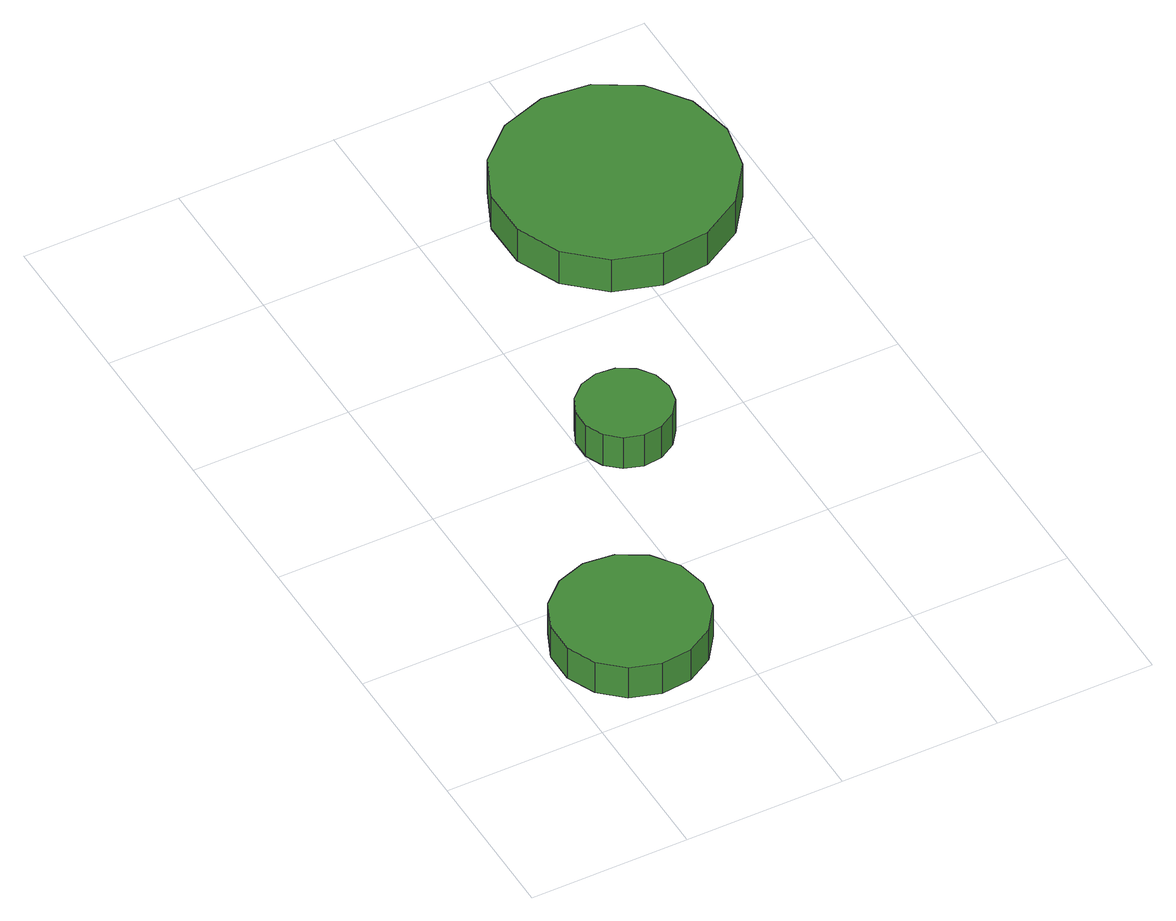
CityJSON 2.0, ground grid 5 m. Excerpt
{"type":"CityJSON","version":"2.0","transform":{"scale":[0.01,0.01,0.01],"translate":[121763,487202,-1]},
"CityObjects":{
"tree1":{"type":"SolitaryVegetationObject","attributes":{"function":"something"},"geometry":[{"type":"MultiSurface","lod":"1","boundaries":[[[0,1,2,3,4,5,6,7,8,9,10,11,12,13,14]],[[15,16,17,18,19,20,21,22,23,24,25,26,27,28,29]],[[0,29,28,1]],[[1,28,27,2]],[[2,27,26,3]],[[3,26,25,4]],[[4,25,24,5]],[[5,24,23,6]],[[6,23,22,7]],[[7,22,21,8]],[[8,21,20,9]],[[9,20,19,10]],[[10,19,18,11]],[[11,18,17,12]],[[12,17,16,13]],[[13,16,15,14]],[[14,15,29,0]]]}]},
"tree2":{"type":"SolitaryVegetationObject","attributes":{"function":"something"},"geometry":[{"type":"MultiSurface","lod":"1","boundaries":[[[30,31,32,33,34,35,36,37,38,39,40,41,42,43,44]],[[45,46,47,48,49,50,51,52,53,54,55,56,57,58,59]],[[30,59,58,31]],[[31,58,57,32]],[[32,57,56,33]],[[33,56,55,34]],[[34,55,54,35]],[[35,54,53,36]],[[36,53,52,37]],[[37,52,51,38]],[[38,51,50,39]],[[39,50,49,40]],[[40,49,48,41]],[[41,48,47,42]],[[42,47,46,43]],[[43,46,45,44]],[[44,45,59,30]]]}]},
"tree3":{"type":"SolitaryVegetationObject","attributes":{"function":"something"},"geometry":[{"type":"MultiSurface","lod":"1","boundaries":[[[60,61,62,63,64,65,66,67,68,69,70,71,72,73,74]],[[75,76,77,78,79,80,81,82,83,84,85,86,87,88,89]],[[60,89,88,61]],[[61,88,87,62]],[[62,87,86,63]],[[63,86,85,64]],[[64,85,84,65]],[[65,84,83,66]],[[66,83,82,67]],[[67,82,81,68]],[[68,81,80,69]],[[69,80,79,70]],[[70,79,78,71]],[[71,78,77,72]],[[72,77,76,73]],[[73,76,75,74]],[[74,75,89,60]]]}]}
},
"vertices":[
[486,294,167],[466,389,167],[408,468,167],[323,517,167],[226,528,167],[133,497,167],[61,432,167],[21,343,167],[21,245,167],[61,156,167],[133,90,167],[226,60,167],[323,70,167],[408,119,167],[466,198,167],[466,198,50],[408,119,50],[323,70,50],[226,60,50],[133,90,50],[61,156,50],[21,245,50],[21,343,50],[61,432,50],[133,497,50],[226,528,50],[323,517,50],[408,468,50],[466,389,50],[486,294,50],
[788,1048,171],[776,1106,171],[741,1155,171],[689,1185,171],[629,1191,171],[572,1173,171],[527,1132,171],[503,1078,171],[503,1018,171],[527,963,171],[572,923,171],[629,904,171],[689,911,171],[741,941,171],[776,989,171],[776,989,51],[741,941,51],[689,911,51],[629,904,51],[572,923,51],[527,963,51],[503,1018,51],[503,1078,51],[527,1132,51],[572,1173,51],[629,1191,51],[689,1185,51],[741,1155,51],[776,1106,51],[788,1048,51],
[1428,1879,188],[1397,2027,188],[1308,2149,188],[1177,2225,188],[1027,2241,188],[883,2194,188],[771,2093,188],[710,1955,188],[710,1804,188],[771,1666,188],[883,1565,188],[1027,1518,188],[1177,1534,188],[1308,1609,188],[1397,1732,188],[1397,1732,63],[1308,1609,63],[1177,1534,63],[1027,1518,63],[883,1565,63],[771,1666,63],[710,1804,63],[710,1955,63],[771,2093,63],[883,2194,63],[1027,2241,63],[1177,2225,63],[1308,2149,63],[1397,2027,63],[1428,1879,63]
]}
